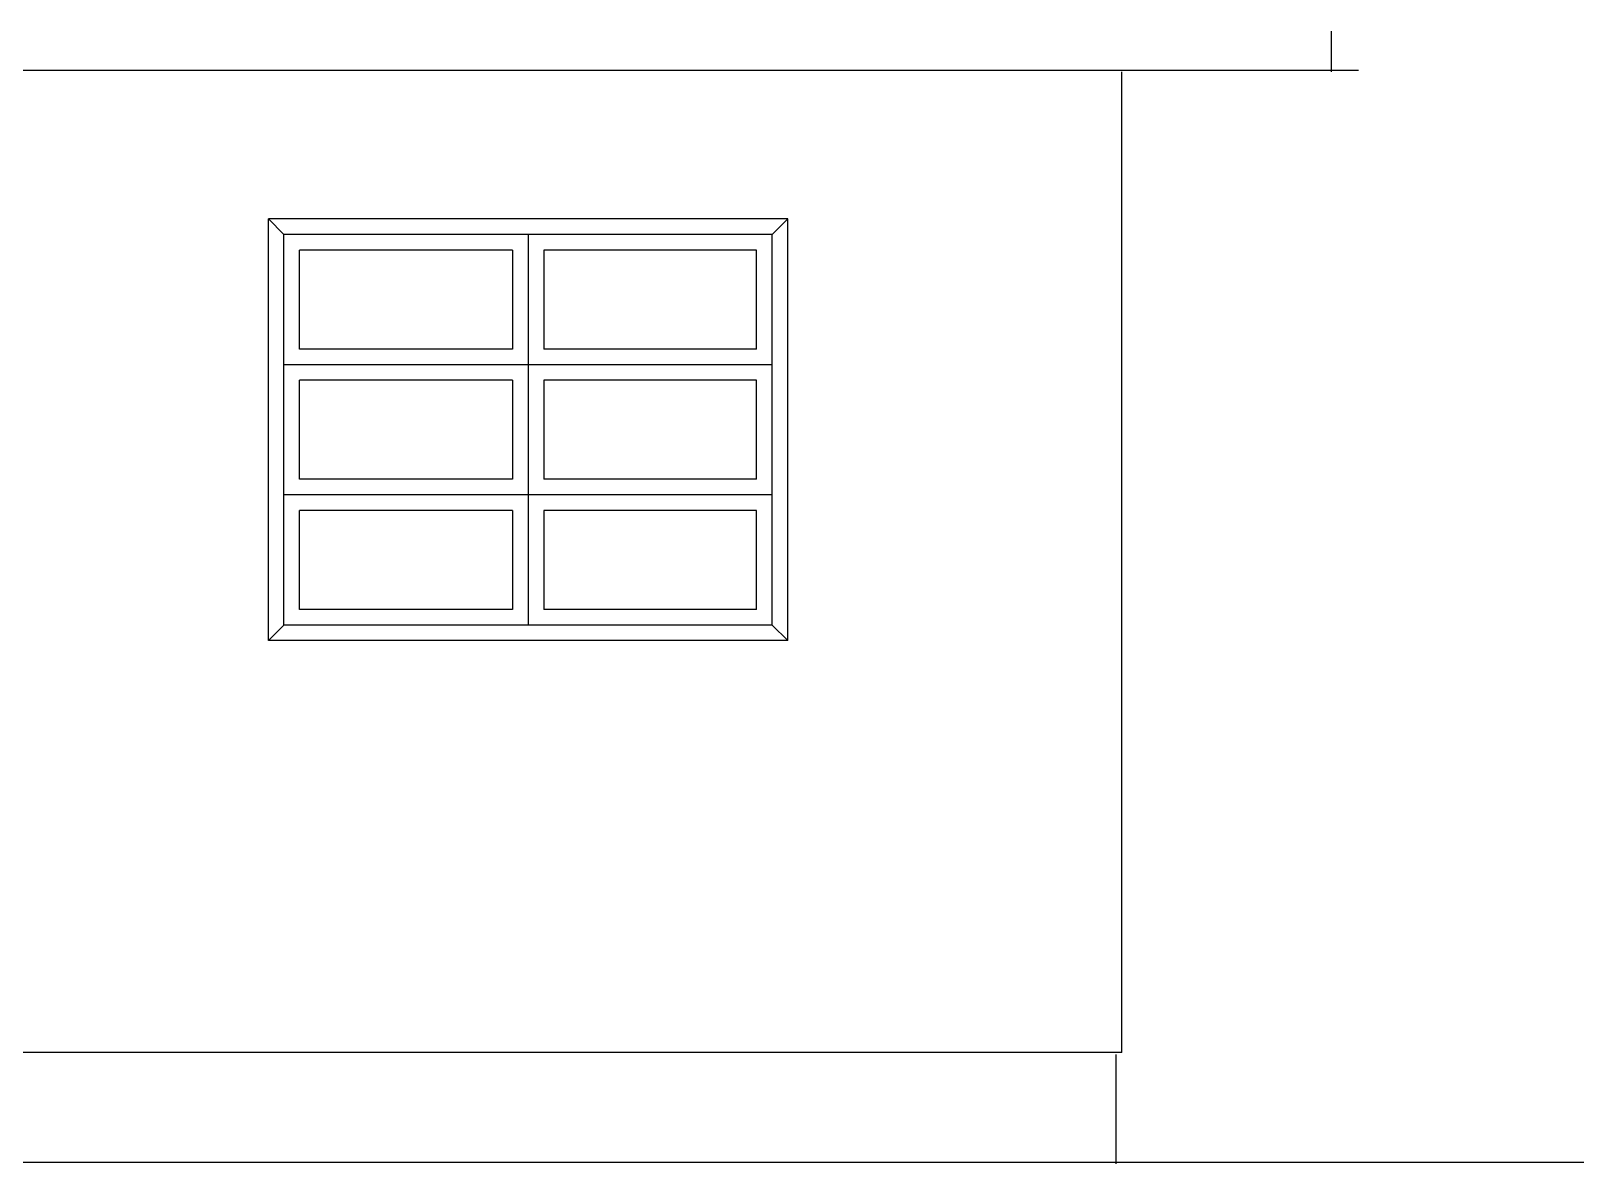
# Model space of a CAD drawing. Extents: x -36 to 60, y 199 to 483.
# Drawn here: x 56.129 to 60.105, y 231.002 to 233.903 of the extents above; entities that cross this region are included whole.
import ezdxf

# ---------------------------------------------------------------- set-up
doc = ezdxf.new("R2010")
doc.units = 0
doc.header["$LTSCALE"] = 20
for name, color, linetype in [('CONCRETO', 5, 'CONTINUOUS'), ('CORTETERRA', 244, 'CONTINUOUS'), ('JANELA', 5, 'CONTINUOUS'), ('MADEIRAME', 244, 'CONTINUOUS'), ('PAREDE', 7, 'CONTINUOUS'), ('VISTAL', 30, 'CONTINUOUS')]:
    doc.layers.add(name, color=color, linetype=linetype)

msp = doc.modelspace()

# ---------------------------------------------------------------- linework, layer by layer
at = {"layer": 'CONCRETO', "color": 5, "linetype": 'CONTINUOUS'}
for p, q in [((58.9217, 231.2868), (50.4765, 231.2868)), ((58.9067, 231.2818), (58.9067, 231.0018))]:
    msp.add_line(p, q, dxfattribs=at)
at = {"layer": 'CORTETERRA', "color": 82}
msp.add_line((48.3785, 231.0068), (60.1048, 231.0068), dxfattribs=at)
at = {"layer": 'JANELA', "color": 1}
msp.add_line((59.4581, 233.798), (59.4581, 233.9028), dxfattribs=at)
at = {"layer": 'JANELA', "color": 244, "linetype": 'CONTINUOUS'}
for p, q in [((58.0667, 233.4218), (56.7367, 233.4218)), ((56.7367, 232.3418), (56.7367, 233.4218)), ((56.7767, 233.3818), (56.7367, 233.4218)), ((58.0667, 233.4218), (58.0267, 233.3818)), ((58.0667, 232.3418), (58.0667, 233.4218)), ((56.7767, 232.3818), (56.7767, 233.3818)), ((58.0267, 232.3818), (58.0267, 233.3818)), ((56.8167, 233.0885), (56.8167, 233.3418)), ((57.3617, 233.3418), (56.8167, 233.3418)), ((57.9867, 233.3418), (57.4417, 233.3418)), ((57.9867, 233.0885), (57.9867, 233.3418)), ((57.3617, 233.0885), (56.8167, 233.0885)), ((57.9867, 233.0885), (57.4417, 233.0885)), ((58.0267, 233.0485), (56.7767, 233.0485)), ((56.8167, 232.7552), (56.8167, 233.0085)), ((57.3617, 233.0085), (56.8167, 233.0085)), ((57.9867, 233.0085), (57.4417, 233.0085)), ((57.9867, 232.7552), (57.9867, 233.0085)), ((57.3617, 232.7552), (56.8167, 232.7552)), ((57.9867, 232.7552), (57.4417, 232.7552)), ((58.0267, 232.7152), (56.7767, 232.7152)), ((56.8167, 232.4218), (56.8167, 232.6752)), ((57.3617, 232.6752), (56.8167, 232.6752)), ((57.9867, 232.6752), (57.4417, 232.6752)), ((57.9867, 232.4218), (57.9867, 232.6752)), ((57.3617, 232.4218), (56.8167, 232.4218)), ((57.9867, 232.4218), (57.4417, 232.4218)), ((56.7767, 232.3818), (56.7367, 232.3418)), ((58.0267, 232.3818), (56.7767, 232.3818)), ((58.0667, 232.3418), (58.0267, 232.3818)), ((58.0667, 232.3418), (56.7367, 232.3418))]:
    msp.add_line(p, q, dxfattribs=at)
at = {"layer": 'MADEIRAME', "color": 244, "linetype": 'CONTINUOUS'}
for p, q in [((57.4017, 233.3818), (57.4017, 232.3818)), ((57.3617, 233.3418), (57.3617, 233.0885)), ((57.4417, 233.3418), (57.4417, 233.0885)), ((57.3617, 233.0085), (57.3617, 232.7552)), ((57.4417, 233.0085), (57.4417, 232.7552)), ((57.3617, 232.6752), (57.3617, 232.4218)), ((57.4417, 232.6752), (57.4417, 232.4218))]:
    msp.add_line(p, q, dxfattribs=at)
at = {"layer": 'PAREDE', "color": 5}
msp.add_line((58.9217, 231.2868), (58.9217, 233.798), dxfattribs=at)
at = {"layer": 'PAREDE', "color": 244, "linetype": 'CONTINUOUS'}
msp.add_line((58.0267, 233.3818), (56.7767, 233.3818), dxfattribs=at)
at = {"layer": 'VISTAL', "color": 1, "linetype": 'CONTINUOUS'}
msp.add_line((56.7846, 233.8021), (49.9311, 233.8021), dxfattribs=at)
at = {"layer": 'VISTAL', "linetype": 'CONTINUOUS'}
msp.add_line((49.9565, 233.803), (59.5279, 233.803), dxfattribs=at)

doc.saveas('drawing.dxf')
